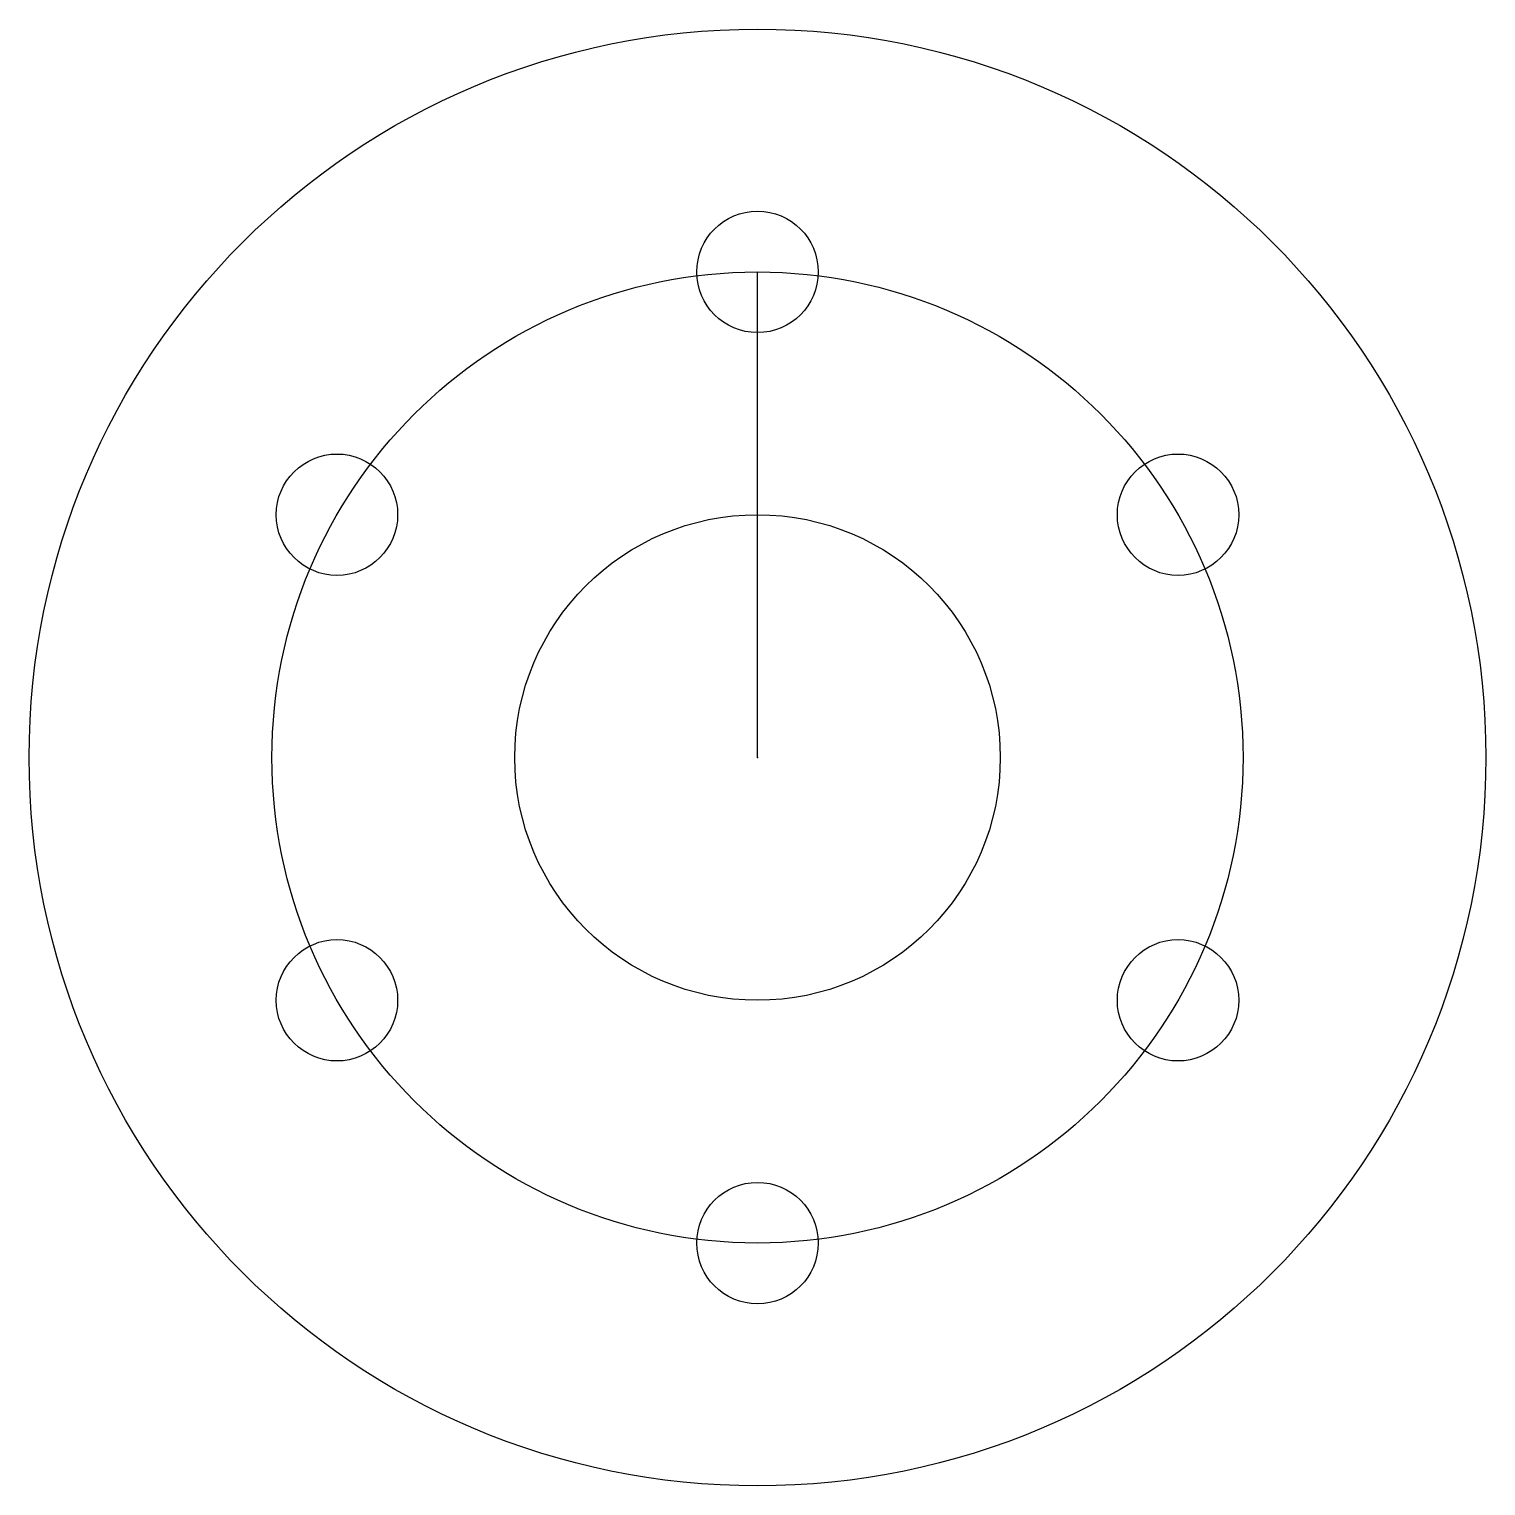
# Model space of a CAD drawing. Header units: millimetres. Extents: x -30 to 30, y -30 to 30.
import ezdxf

# ---------------------------------------------------------------- set-up
doc = ezdxf.new("R2010")
doc.units = ezdxf.units.MM
doc.header["$MEASUREMENT"] = 0
doc.layers.add('Basic Drawings v7_Flange Sketch', color=7, linetype='Continuous')

msp = doc.modelspace()

# ---------------------------------------------------------------- linework, layer by layer
at = {"layer": 'Basic Drawings v7_Flange Sketch'}
msp.add_line((0, 0), (0, 20), dxfattribs=at)
for centre, radius in [((0, 0), 30), ((0, 20), 2.5), ((0, 0), 20), ((-17.321, 10), 2.5), ((17.321, 10), 2.5), ((0, 0), 10), ((-17.321, -10), 2.5), ((17.321, -10), 2.5), ((0, -20), 2.5)]:
    msp.add_circle(centre, radius, dxfattribs=at)
msp.add_point((0, 0), dxfattribs=at)

doc.saveas('drawing.dxf')
